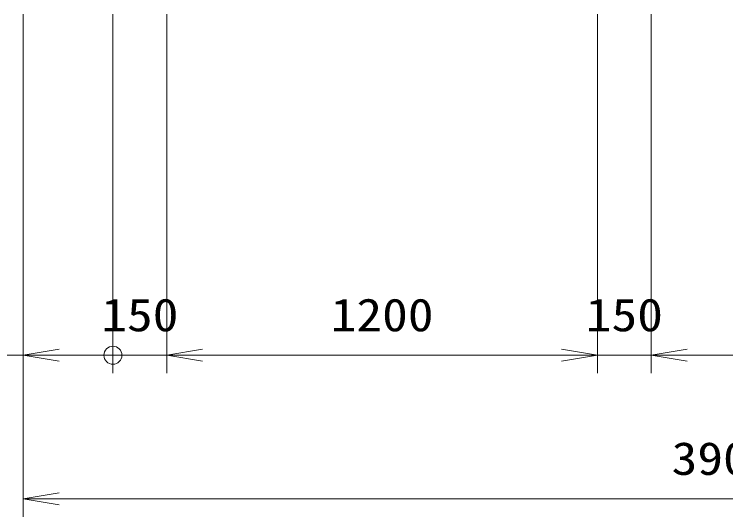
# Model space of a CAD drawing. Units: millimetres at full size. Extents: x 47000 to 89000, y 0 to 29700.
# Drawn here: x 66492 to 68475, y 2037 to 3437 of the extents above; entities that cross this region are included whole.
import ezdxf
from ezdxf.enums import TextEntityAlignment as Align

# ---------------------------------------------------------------- set-up
doc = ezdxf.new("R2010")
doc.units = ezdxf.units.MM
doc.header["$LTSCALE"] = 100
doc.layers.add('寸法', color=6, linetype='Continuous', lineweight=13)
doc.styles.add('ＭＳ ゴシック', font='')
doc.styles.get('ＭＳ ゴシック').set_extended_font_data('MS Gothic')

# ---------------------------------------------------------------- blocks, each defined once
blk = doc.blocks.new('open_arrow')
at = {"color": 0, "linetype": 'Continuous', "lineweight": -2}
blk.add_lwpolyline([(7.5, 1.25), (0, 0), (7.5, -1.25)], dxfattribs=at)
blk = doc.blocks.new('dimension_origin')
at = {"color": 0, "linetype": 'Continuous', "lineweight": -2}
blk.add_circle((0, 0), 1.25, dxfattribs=at)

msp = doc.modelspace()

# ---------------------------------------------------------------- linework, layer by layer
at = {"layer": '寸法'}
for p, q in [((66517, 3437), (66517, 2037)), ((66517, 3437), (66517, 2437)), ((66767, 3437), (66767, 2437)), ((66767, 3437), (66767, 2437)), ((66917, 3437), (66917, 2437)), ((66917, 3437), (66917, 2437)), ((68117, 3437), (68117, 2437)), ((68117, 3437), (68117, 2437)), ((68267, 3437), (68267, 2437)), ((68267, 3437), (68267, 2437)), ((66767, 2487), (66004.5, 2487)), ((66667, 2487), (67117, 2487)), ((66917, 2487), (68117, 2487)), ((67917, 2487), (68467, 2487)), ((68267, 2487), (70417, 2487)), ((66517, 2087), (70417, 2087))]:
    msp.add_line(p, q, dxfattribs=at)

# ---------------------------------------------------------------- block references
at = {"layer": '寸法', "xscale": 13.3, "yscale": 13.3}
for p in [(66517, 2487), (66917, 2487), (66917, 2487), (68267, 2487), (68267, 2487), (66517, 2087)]:
    msp.add_blockref('open_arrow', p, dxfattribs=at)
at = {"layer": '寸法', "rotation": 180}
for name, p, xscale, yscale in [('dimension_origin', (66767, 2487), 20, 20), ('dimension_origin', (66767, 2487), 20, 20), ('open_arrow', (68117, 2487), 13.3, 13.3), ('open_arrow', (68117, 2487), 13.3, 13.3)]:
    msp.add_blockref(name, p, dxfattribs=dict(at, xscale=xscale, yscale=yscale))

# ---------------------------------------------------------------- texts
at = {"layer": '寸法', "style": 'ＭＳ ゴシック', "width": 1.15}
for s, p in [('150', (66842, 2599.5)), ('1200', (67517, 2599.5)), ('150', (68192, 2599.5)), ('3900', (68467, 2199.5))]:
    msp.add_text(s, height=91.64, dxfattribs=at).set_placement(p, align=Align.MIDDLE_CENTER)

doc.saveas('drawing.dxf')
